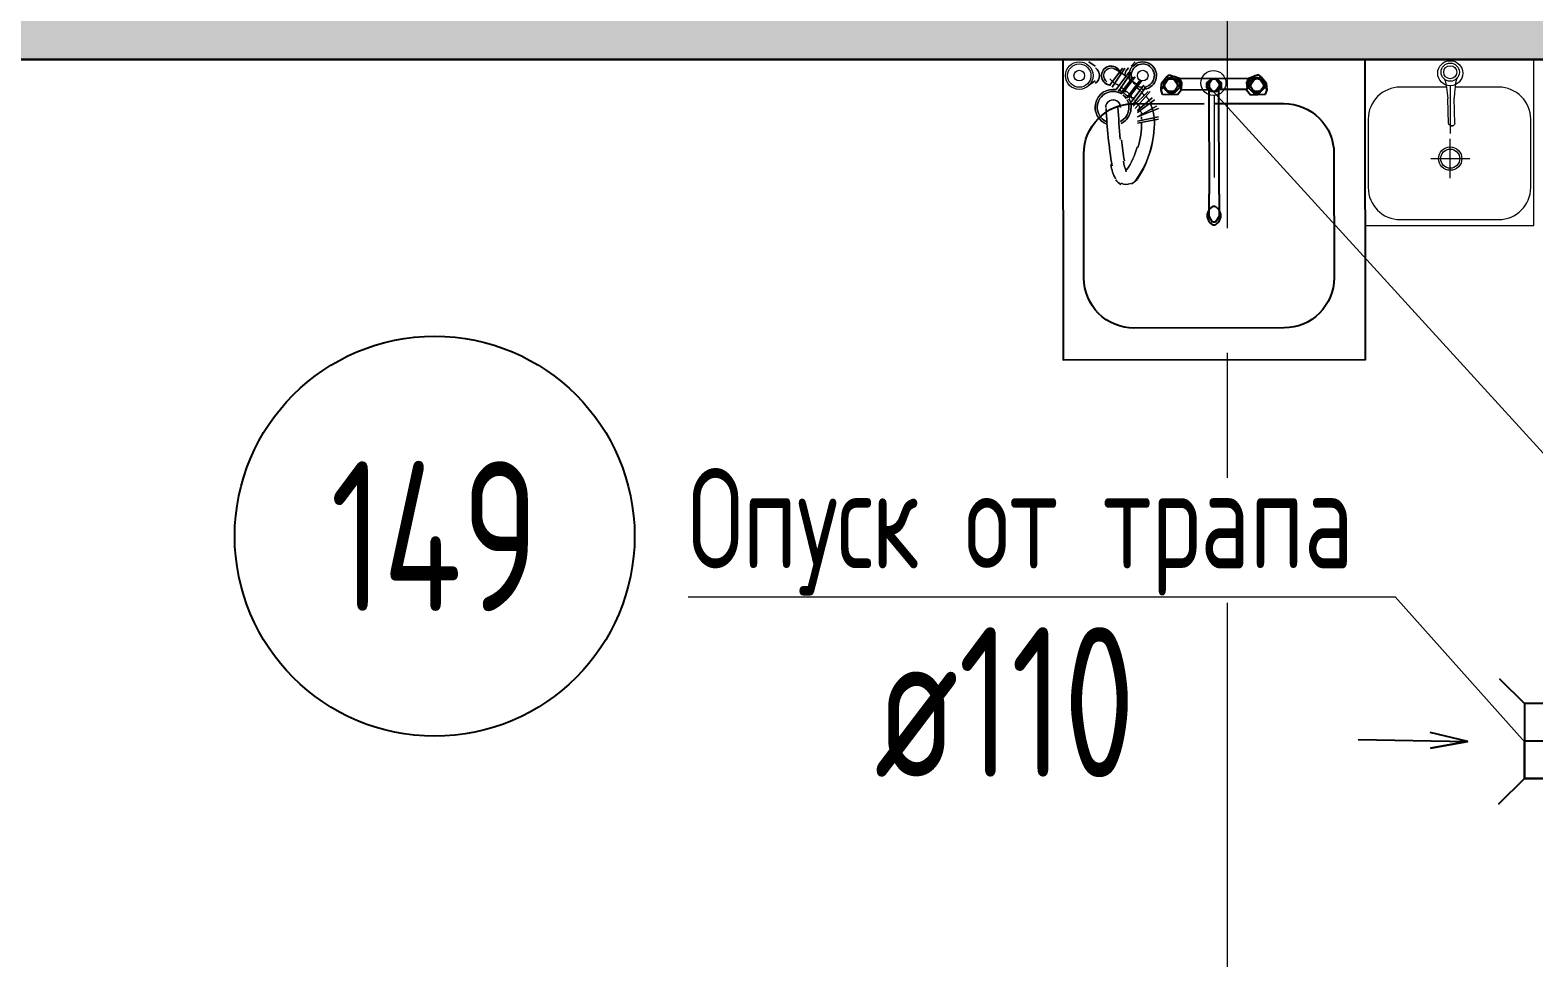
# Model space of a CAD drawing. Header units: millimetres. Extents: x -8689834 to 9419935, y -117443 to 166298.
# Drawn here: x -217628 to -214620, y 107653 to 109509 of the extents above; entities that cross this region are included whole.
import ezdxf
from ezdxf import colors
from ezdxf.entities.mleader import LeaderData, LeaderLine
from ezdxf.enums import TextEntityAlignment as Align
from ezdxf.math import Vec2, Vec3

# ---------------------------------------------------------------- set-up
doc = ezdxf.new("R2010")
doc.units = ezdxf.units.MM
doc.header["$MEASUREMENT"] = 0
doc.linetypes.add('CENTER', pattern=[2, 1.25, -0.25, 0.25, -0.25])
doc.layers.get('0').update_dxf_attribs({"color": 250, "lineweight": 9})
doc.layers.add('АР_Кровля дорожки', color=245, linetype='Continuous')
doc.layers.add('ТХ_ВК_трапы', color=5, linetype='Continuous')
for name, color, linetype, lineweight in [('АР_Маркер экспликации', 239, 'Continuous', 13), ('АР_Номер помещения', 1, 'Continuous', 25), ('АР_Оси', 195, 'Continuous', 9), ('АР_Отметки', 250, 'Continuous', 15), ('АР_Перегородки газоблок', 165, 'Continuous', 30), ('АР_Перегородки газоблок_Штрих', 165, 'Continuous', 5), ('АР_Помещения_площадь', 19, 'Continuous', 9), ('ВК_канализация', 32, 'Continuous', 15), ('ТХ_пищеблок', 30, 'Continuous', 20)]:
    doc.layers.add(name, color=color, linetype=linetype, lineweight=lineweight)
doc.styles.add('ISOCPEUR', font='isocpeur.ttf', dxfattribs={"width": 0.7})
doc.styles.get("Standard").update_dxf_attribs({"font": 'isocpeur.ttf', "width": 0.7})

# ---------------------------------------------------------------- blocks, each defined once
blk = doc.blocks.new('*U48')
at = {"layer": 'АР_Номер помещения', "color": 7}
blk.add_circle((3509.9, -2299.4), 400, dxfattribs=at)
at = {"layer": 'АР_Помещения_площадь', "color": 7}
blk.add_line((4051.7, -3948.3), (3629.4, -3948.3), dxfattribs=at)
at = {"color": 7, "style": 'ISOCPEUR', "width": 0.7, "flags": 1}
blk.add_attdef('КАТЕГОРИЯ', (-499.2, -2092.2), '', height=250, dxfattribs=at)
at = {"layer": 'АР_Номер помещения', "color": 7, "style": 'ISOCPEUR', "width": 0.7}
blk.add_attdef('НОМЕР_ПОМЕЩЕНИЯ', text='', height=300, dxfattribs=at).set_placement((3509.9, -2299.4), align=Align.MIDDLE_CENTER)
at = {"layer": 'АР_Помещения_площадь', "color": 7, "lineweight": 30, "width": 0.7, "flags": 104}
blk.add_attdef('ИМЯ_ПОМЕЩЕНИЯ', text='', height=100, dxfattribs=at).set_placement((157.6, 1217.1), align=Align.MIDDLE_CENTER)
at = {"layer": 'АР_Помещения_площадь', "color": 7, "style": 'ISOCPEUR', "width": 0.7}
blk.add_attdef('ПЛОЩАДЬ_ПОМЕЩЕНИЯ', text='', height=200, dxfattribs=at).set_placement((4056.6, -3701.8), align=Align.MIDDLE_RIGHT)
blk = doc.blocks.new('_DotSmall')
at = {"color": 0, "linetype": 'ByBlock', "const_width": 0.5}
blk.add_lwpolyline([(-0.0625, 0, 1), (0.0625, 0, 1)], format="xyb", close=True, dxfattribs=at)
blk = doc.blocks.new('Трапы с разуклонкой')
at = {"layer": 'ТХ_ВК_трапы'}
blk.add_lwpolyline([(364930.9, 183328), (364980.7, 183277.7), (364980.7, 183127.7), (364930.9, 183078), (364980.7, 183127.7), (365129.9, 183127.7), (365180.9, 183076.7), (365129.9, 183127.7), (365055.3, 183127.7), (365055.3, 183277.7), (364980.7, 183277.7), (365129.9, 183277.7), (365178.9, 183326.7), (365129.9, 183277.7), (365129.9, 183127.7), (365129.9, 183202.7), (364980.7, 183202.7)], dxfattribs=at)
blk.add_lwpolyline([(364930.9, 183328), (364980.7, 183277.7), (364980.7, 183127.7), (364930.9, 183078), (364980.7, 183127.7), (365129.9, 183127.7), (365180.9, 183076.7), (365129.9, 183127.7), (365055.3, 183127.7), (365055.3, 183277.7), (364980.7, 183277.7), (365129.9, 183277.7), (365178.9, 183326.7), (365129.9, 183277.7), (365129.9, 183127.7), (365129.9, 183202.7), (364980.7, 183202.7)], dxfattribs=at)
blk = doc.blocks.new('A$C985b353d')
at = {"layer": 'ТХ_ВК_трапы', "ltscale": 100}
for p, q in [((6.4, 408.7), (2.2, 189.2)), ((2.2, 189.2), (-11.2, 263.5)), ((-11.2, 263.5), (2.2, 189.2)), ((2.2, 189.2), (19.8, 264.3)), ((-407.4, 3.3), (-187.9, -0.9)), ((-187.9, -0.9), (-263, 16.7)), ((192.3, -0.9), (267.4, 16.7)), ((411.8, 3.3), (192.3, -0.9)), ((-187.9, -0.9), (-262.2, -14.3)), ((-262.2, -14.3), (-187.9, -0.9)), ((192.3, -0.9), (266.6, -14.3)), ((266.6, -14.3), (192.3, -0.9)), ((9.7, -190.8), (-3.8, -265.2)), ((-3.8, -265.2), (9.7, -190.8)), ((13.8, -410.3), (9.7, -190.8)), ((9.7, -190.8), (27.3, -265.9))]:
    blk.add_line(p, q, dxfattribs=at)
blk = doc.blocks.new('Подложка')
at = {"layer": 'АР_Перегородки газоблок_Штрих', "ltscale": 100}
h = blk.add_hatch(dxfattribs=at)
h.set_pattern_fill('AR-CONC', scale=30)
h.set_pattern_definition([(50, (0, 0), (215.17805, -18.82564), [22.5, -247.5]), (355, (0, 0), (-41.6254, 225.65764), [18, -198]), (100.45144, (17.93, -1.57), (173.55265, 206.832), [19.12206, -210.34263]), (46.1842, (0, 60), (320.1724, -49.65578), [33.75, -371.25]), (96.63564, (26.68, 55.86), (280.3986, 292.2356), [28.6831, -315.51413]), (351.18416, (0, 60), (280.3986, 292.2356), [27, -297]), (21, (30, 45), (179.07212, -120.78567), [22.5, -247.5]), (326, (30, 45), (72.9946, 217.54501), [18, -198]), (71.45144, (44.92, 34.93), (252.06671, 96.75935), [19.12206, -210.34263]), (37.5, (0, 0), (3.647957, 99.868156), [0, -195.6, 0, -201, 0, -198.75]), (7.5, (0, 0), (78.92086, 118.323514), [0, -114.6, 0, -191.1, 0, -75.75]), (327.5, (-66.9, 0), (160.14673, -6.766462), [0, -75, 0, -234, 0, -310.5]), (317.5, (-96.9, 0), (174.95585, 30.031495), [0, -97.5, 0, -155.4, 0, -220.5])])
h.paths.add_polyline_path([(-212033.9, 110768.7), (-212153.9, 110768.7), (-212153.9, 109570.6), (-217983.9, 109570.6), (-217983.9, 109450.6), (-212153.9, 109450.6), (-212153.9, 108166), (-212033.9, 108166)])
at = {"layer": 'АР_Оси', "color": 7, "linetype": 'CENTER', "ltscale": 1000}
blk.add_line((-215233.9, 134363.2), (-215233.9, 78630.8), dxfattribs=at)
at = {"layer": 'АР_Перегородки газоблок', "color": 7, "ltscale": 100}
blk.add_lwpolyline([(-217983.9, 109450.6), (-212153.9, 109450.6)], dxfattribs=at)
at = {"layer": 'ТХ_пищеблок', "color": 7}
for p, q in [((-214957.5, 109450), (-214957.5, 109118)), ((-214620.5, 109450), (-214957.5, 109450)), ((-214620.5, 109118), (-214620.5, 109450)), ((-214794.9, 109395), (-214887.5, 109395)), ((-214799, 109411.1), (-214797.5, 109407.7)), ((-214799, 109411.1), (-214797.5, 109407.7)), ((-214797.6, 109407.9), (-214796.1, 109402)), ((-214796.1, 109402), (-214794.7, 109394.1)), ((-214794.7, 109394.1), (-214793.5, 109383.8)), ((-214793.5, 109383.8), (-214792.2, 109372.5)), ((-214778.8, 109384.2), (-214779.3, 109372.8)), ((-214777.8, 109395.2), (-214778.8, 109384.2)), ((-214776.9, 109403.2), (-214777.8, 109395.2)), ((-214690.5, 109395), (-214777.8, 109395)), ((-214775.8, 109409.1), (-214776.9, 109403.2)), ((-214774.4, 109412.4), (-214775.8, 109409)), ((-214792.1, 109371.5), (-214792.2, 109372.5)), ((-214792.1, 109371.5), (-214792.2, 109372.5)), ((-214792.1, 109371.4), (-214792.1, 109371.5)), ((-214790.7, 109322.1), (-214792.1, 109371.5)), ((-214778, 109322.4), (-214779.3, 109372.8)), ((-214778, 109322.4), (-214779.3, 109372.8)), ((-214951.5, 109331), (-214951.5, 109194)), ((-214626.5, 109194), (-214626.5, 109331)), ((-214790.4, 109321.1), (-214790.7, 109322.1)), ((-214790.4, 109321.1), (-214790.7, 109322.1)), ((-214789.9, 109320.2), (-214790.4, 109321.1)), ((-214789.9, 109320.2), (-214790.4, 109321.1)), ((-214789.2, 109319.4), (-214789.9, 109320.2)), ((-214788.4, 109318.7), (-214789.2, 109319.4)), ((-214788.4, 109318.7), (-214789.2, 109319.4)), ((-214787.4, 109318.2), (-214788.4, 109318.7)), ((-214787.4, 109318.2), (-214788.4, 109318.7)), ((-214786.4, 109317.8), (-214787.4, 109318.2)), ((-214786.4, 109317.8), (-214787.4, 109318.2)), ((-214786.3, 109317.7), (-214786.8, 109318.1)), ((-214785.5, 109317.4), (-214786.3, 109317.7)), ((-214784.9, 109317.5), (-214786, 109317.7)), ((-214784.9, 109317.5), (-214786, 109317.7)), ((-214784.7, 109317.3), (-214785.5, 109317.4)), ((-214783.8, 109317.5), (-214784.9, 109317.5)), ((-214783.8, 109317.5), (-214784.9, 109317.5)), ((-214783.8, 109317.2), (-214784.7, 109317.3)), ((-214782.7, 109317.6), (-214783.8, 109317.5)), ((-214782.7, 109317.6), (-214783.8, 109317.5)), ((-214783, 109317.3), (-214783.8, 109317.2)), ((-214782.1, 109317.5), (-214783, 109317.3)), ((-214781.7, 109317.9), (-214782.7, 109317.6)), ((-214781.7, 109317.9), (-214782.7, 109317.6)), ((-214781.4, 109317.9), (-214782.1, 109317.5)), ((-214781, 109318.4), (-214782, 109317.9)), ((-214781, 109318.4), (-214782, 109317.9)), ((-214780.9, 109318.2), (-214781.4, 109317.9)), ((-214780.1, 109319), (-214781, 109318.4)), ((-214780.1, 109319), (-214781, 109318.4)), ((-214779.4, 109319.7), (-214780.1, 109319)), ((-214779.4, 109319.7), (-214780.1, 109319)), ((-214778.7, 109320.6), (-214779.4, 109319.7)), ((-214778.3, 109321.5), (-214778.7, 109320.6)), ((-214778, 109322.4), (-214778.3, 109321.5)), ((-214778, 109322.4), (-214778.3, 109321.5)), ((-214787.4, 109213.2), (-214787.5, 109291.5)), ((-214826.2, 109252), (-214747.9, 109252)), ((-214957.5, 109118), (-214620.5, 109118)), ((-214887.5, 109130), (-214690.5, 109130))]:
    blk.add_line(p, q, dxfattribs=at)
at = {"layer": 'ТХ_пищеблок', "color": 7, "linetype": 'ByBlock', "lineweight": -2, "ltscale": 100}
for p, q in [((-215350, 109413.5), (-215366, 109389.5)), ((-215350, 109413.5), (-215366, 109389.5)), ((-215354.1, 109415.5), (-215365, 109402.5)), ((-215354.1, 109415.5), (-215365, 109402.5)), ((-215354.1, 109415.5), (-215349.1, 109419.5)), ((-215354.1, 109415.5), (-215349.1, 109419.5)), ((-215354.1, 109415.5), (-215352, 109412.5)), ((-215354.1, 109415.5), (-215352, 109412.5)), ((-215352, 109412.5), (-215350, 109413.5)), ((-215352, 109412.5), (-215350, 109413.5)), ((-215343.1, 109414.6), (-215350, 109413.5)), ((-215343.1, 109414.6), (-215350, 109413.5)), ((-215349.1, 109419.5), (-215340.1, 109416.6)), ((-215349.1, 109419.5), (-215340.1, 109416.6)), ((-215343.1, 109414.6), (-215342, 109412.6)), ((-215343.1, 109414.6), (-215342, 109412.6)), ((-215329, 109412.6), (-215340.1, 109416.6)), ((-215329, 109412.6), (-215340.1, 109416.6)), ((-215190.9, 109412.7), (-215179.9, 109416.7)), ((-215190.9, 109412.7), (-215179.9, 109416.7)), ((-215170.9, 109419.7), (-215179.9, 109416.7)), ((-215170.9, 109419.7), (-215179.9, 109416.7)), ((-215176.9, 109414.7), (-215177.9, 109412.7)), ((-215176.9, 109414.7), (-215177.9, 109412.7)), ((-215176.9, 109414.7), (-215169.9, 109413.7)), ((-215176.9, 109414.7), (-215169.9, 109413.7)), ((-215165.9, 109415.7), (-215170.9, 109419.7)), ((-215165.9, 109415.7), (-215170.9, 109419.7)), ((-215169.9, 109413.7), (-215153.9, 109389.7)), ((-215167.9, 109412.7), (-215169.9, 109413.7)), ((-215169.9, 109413.7), (-215153.9, 109389.7)), ((-215167.9, 109412.7), (-215169.9, 109413.7)), ((-215165.9, 109415.7), (-215167.9, 109412.7)), ((-215165.9, 109415.7), (-215167.9, 109412.7)), ((-215165.9, 109415.7), (-215154.9, 109402.7)), ((-215165.9, 109415.7), (-215154.9, 109402.7)), ((-215366, 109389.5), (-215365, 109402.5)), ((-215362.9, 109380.5), (-215366, 109389.5)), ((-215362.9, 109380.5), (-215366, 109389.5)), ((-215361, 109403.5), (-215351, 109412.5)), ((-215361, 109403.5), (-215351, 109412.5)), ((-215361, 109403.5), (-215361, 109393.5)), ((-215361, 109403.5), (-215361, 109393.5)), ((-215350.9, 109383.5), (-215361, 109393.5)), ((-215350.9, 109383.5), (-215361, 109393.5)), ((-215351, 109412.5), (-215339, 109412.6)), ((-215351, 109412.5), (-215339, 109412.6)), ((-215338.9, 109383.6), (-215350.9, 109383.5)), ((-215338.9, 109383.6), (-215350.9, 109383.5)), ((-215328, 109392.6), (-215342, 109412.6)), ((-215342, 109412.6), (-215331, 109410.6)), ((-215328, 109392.6), (-215342, 109412.6)), ((-215342, 109412.6), (-215331, 109410.6)), ((-215339, 109412.6), (-215329, 109403.6)), ((-215339, 109412.6), (-215329, 109403.6)), ((-215329, 109393.6), (-215338.9, 109383.6)), ((-215329, 109393.6), (-215338.9, 109383.6)), ((-215325, 109389.6), (-215332.9, 109379.6)), ((-215325, 109389.6), (-215332.9, 109379.6)), ((-215331, 109410.6), (-215326, 109401.6)), ((-215331, 109410.6), (-215326, 109401.6)), ((-215329, 109412.6), (-215190.9, 109412.7)), ((-215329, 109412.6), (-215325, 109403.6)), ((-215329, 109412.6), (-215325, 109403.6)), ((-215329, 109403.6), (-215329, 109393.6)), ((-215329, 109403.6), (-215329, 109393.6)), ((-215326, 109401.6), (-215328, 109392.6)), ((-215326, 109401.6), (-215328, 109392.6)), ((-215328, 109392.6), (-215325, 109389.6)), ((-215328, 109392.6), (-215325, 109389.6)), ((-215325, 109403.6), (-215326, 109392.6)), ((-215325, 109403.6), (-215326, 109392.6)), ((-215325, 109389.6), (-215326, 109392.6)), ((-215325, 109389.6), (-215326, 109392.6)), ((-215325.1, 109389.9), (-215270, 109390)), ((-215265.9, 109410.9), (-215274.9, 109403.9)), ((-215265.9, 109410.9), (-215274.9, 109403.9)), ((-215274.9, 109403.9), (-215274.9, 109393.9)), ((-215274.9, 109403.9), (-215274.9, 109393.9)), ((-215274.9, 109393.9), (-215266, 109386.9)), ((-215274.9, 109393.9), (-215266, 109386.9)), ((-215264.9, 109411.9), (-215271.9, 109404.9)), ((-215264.9, 109411.9), (-215271.9, 109404.9)), ((-215271.9, 109404.9), (-215271.9, 109393.9)), ((-215271.9, 109404.9), (-215271.9, 109393.9)), ((-215271.9, 109393.9), (-215265, 109386.9)), ((-215271.9, 109393.9), (-215265, 109386.9)), ((-215270, 109390), (-215269.8, 109180.9)), ((-215262.9, 109411.9), (-215269.9, 109401.9)), ((-215262.9, 109411.9), (-215269.9, 109401.9)), ((-215269.9, 109401.9), (-215269.9, 109396)), ((-215269.9, 109396), (-215262.9, 109386.9)), ((-215266, 109386.9), (-215254, 109386.8)), ((-215266, 109386.9), (-215254, 109386.8)), ((-215253.9, 109410.8), (-215265.9, 109410.9)), ((-215253.9, 109410.8), (-215265.9, 109410.9)), ((-215254.9, 109411.8), (-215264.9, 109411.9)), ((-215254.9, 109411.8), (-215264.9, 109411.9)), ((-215249.9, 109401.8), (-215256.9, 109411.8)), ((-215249.9, 109401.8), (-215256.9, 109411.8)), ((-215249.9, 109396.1), (-215256.9, 109386.9)), ((-215255, 109386.8), (-215247.9, 109393.8)), ((-215255, 109386.8), (-215247.9, 109393.8)), ((-215247.9, 109404.8), (-215254.9, 109411.8)), ((-215247.9, 109404.8), (-215254.9, 109411.8)), ((-215254, 109386.8), (-215244.9, 109393.8)), ((-215254, 109386.8), (-215244.9, 109393.8)), ((-215244.9, 109403.8), (-215253.9, 109410.8)), ((-215244.9, 109403.8), (-215253.9, 109410.8)), ((-215194.8, 109390.1), (-215250, 109390)), ((-215249.8, 109181), (-215250, 109389.9)), ((-215249.9, 109401.9), (-215249.9, 109396.1)), ((-215247.9, 109393.8), (-215247.9, 109404.8)), ((-215247.9, 109393.8), (-215247.9, 109404.8)), ((-215244.9, 109393.8), (-215244.9, 109403.8)), ((-215244.9, 109393.8), (-215244.9, 109403.8)), ((-215190.9, 109412.7), (-215194.9, 109403.7)), ((-215190.9, 109412.7), (-215194.9, 109403.7)), ((-215194.9, 109403.7), (-215193.9, 109392.7)), ((-215194.9, 109403.7), (-215193.9, 109392.7)), ((-215194.9, 109389.7), (-215193.9, 109392.7)), ((-215191.9, 109392.7), (-215194.9, 109389.7)), ((-215194.9, 109389.7), (-215193.9, 109392.7)), ((-215191.9, 109392.7), (-215194.9, 109389.7)), ((-215194.9, 109389.7), (-215187, 109379.7)), ((-215194.9, 109389.7), (-215187, 109379.7)), ((-215188.9, 109410.7), (-215193.9, 109401.7)), ((-215188.9, 109410.7), (-215193.9, 109401.7)), ((-215193.9, 109401.7), (-215191.9, 109392.7)), ((-215193.9, 109401.7), (-215191.9, 109392.7)), ((-215191.9, 109392.7), (-215177.9, 109412.7)), ((-215191.9, 109392.7), (-215177.9, 109412.7)), ((-215180.9, 109412.7), (-215190.9, 109403.7)), ((-215180.9, 109412.7), (-215190.9, 109403.7)), ((-215190.9, 109403.7), (-215190.9, 109393.7)), ((-215190.9, 109403.7), (-215190.9, 109393.7)), ((-215190.9, 109393.7), (-215181, 109383.7)), ((-215190.9, 109393.7), (-215181, 109383.7)), ((-215177.9, 109412.7), (-215188.9, 109410.7)), ((-215177.9, 109412.7), (-215188.9, 109410.7)), ((-215181, 109383.7), (-215169, 109383.7)), ((-215181, 109383.7), (-215169, 109383.7)), ((-215168.9, 109412.7), (-215180.9, 109412.7)), ((-215168.9, 109412.7), (-215180.9, 109412.7)), ((-215169, 109383.7), (-215158.9, 109393.7)), ((-215169, 109383.7), (-215158.9, 109393.7)), ((-215158.9, 109403.7), (-215168.9, 109412.7)), ((-215158.9, 109403.7), (-215168.9, 109412.7)), ((-215158.9, 109403.7), (-215158.9, 109393.7)), ((-215158.9, 109403.7), (-215158.9, 109393.7)), ((-215157, 109380.7), (-215153.9, 109389.7)), ((-215157, 109380.7), (-215153.9, 109389.7)), ((-215153.9, 109389.7), (-215154.9, 109402.7)), ((-215332.9, 109379.6), (-215362.9, 109380.5)), ((-215332.9, 109379.6), (-215362.9, 109380.5)), ((-215187, 109379.7), (-215157, 109380.7)), ((-215187, 109379.7), (-215157, 109380.7)), ((-215269.7, 109136.9), (-215269.8, 109180.9)), ((-215249.8, 109181), (-215249.7, 109137)), ((-215272.7, 109140.9), (-215268.7, 109150.9)), ((-215268.7, 109150.9), (-215261.7, 109157)), ((-215261.7, 109157), (-215257.7, 109157)), ((-215257.7, 109157), (-215250.7, 109151)), ((-215250.7, 109151), (-215246.7, 109141)), ((-215272.7, 109134.9), (-215272.7, 109140.9)), ((-215268.7, 109124.9), (-215272.7, 109134.9)), ((-215262.7, 109125), (-215269.7, 109136.9)), ((-215261.7, 109119), (-215268.7, 109124.9)), ((-215256.7, 109125), (-215262.7, 109125)), ((-215257.7, 109119), (-215261.7, 109119)), ((-215250.7, 109125), (-215257.7, 109119)), ((-215249.7, 109137), (-215256.7, 109125)), ((-215246.7, 109135), (-215250.7, 109125)), ((-215246.7, 109141), (-215246.7, 109135))]:
    blk.add_line(p, q, dxfattribs=at)
blk.add_lwpolyline([(-214957.5, 109450), (-215562.5, 109449.5), (-215562, 108849.5), (-214957, 108850), (-214957.5, 109450)], dxfattribs=at)
at = {"layer": 'ТХ_пищеблок', "color": 7, "lineweight": 0}
for points in [[(-215497.8, 109437.1), (-215510.5, 109445.6)], [(-215425.8, 109437.1), (-215417.4, 109445.6)], [(-215442.8, 109432.9), (-215468.2, 109399)], [(-215463.9, 109394.8), (-215438.5, 109432.9)], [(-215430.1, 109424.4), (-215455.5, 109390.6)], [(-215451.2, 109386.4), (-215425.8, 109424.4)], [(-215421.6, 109416), (-215447, 109382.1)], [(-215442.8, 109382.1), (-215417.4, 109416)], [(-215497.8, 109407.5), (-215510.5, 109399)], [(-215459.7, 109403.3), (-215468.2, 109411.7), (-215459.7, 109403.3), (-215451.2, 109399)], [(-215438.5, 109390.6), (-215447, 109394.8)], [(-215430.1, 109382.1), (-215434.3, 109386.4), (-215438.5, 109386.4), (-215434.3, 109386.4)], [(-215408.9, 109407.5), (-215434.3, 109373.7)], [(-215430.1, 109373.7), (-215404.7, 109407.5)], [(-215400.5, 109399), (-215425.8, 109365.2)], [(-215421.6, 109361), (-215396.2, 109394.8)], [(-215392, 109386.4), (-215421.6, 109356.7)], [(-215417.4, 109352.5), (-215387.8, 109386.4)], [(-215421.6, 109373.7), (-215425.8, 109373.7), (-215425.8, 109377.9), (-215425.8, 109373.7)], [(-215408.9, 109352.5), (-215408.9, 109356.7), (-215413.1, 109361), (-215417.4, 109365.2), (-215417.4, 109369.4), (-215417.4, 109365.2), (-215413.1, 109361), (-215408.9, 109356.7)], [(-215383.5, 109373.7), (-215413.1, 109348.3)], [(-215413.1, 109344), (-215379.3, 109369.4)], [(-215413.1, 109335.6), (-215370.8, 109352.5), (-215413.1, 109335.6), (-215375.1, 109356.7)], [(-215370.8, 109335.6), (-215413.1, 109327.1)], [(-215413.1, 109322.9), (-215370.8, 109331.3)], [(-215404.7, 109339.8), (-215404.7, 109344), (-215408.9, 109348.3), (-215404.7, 109344)], [(-215404.7, 109331.3), (-215404.7, 109335.6)]]:
    blk.add_lwpolyline(points, close=True, dxfattribs=at)
for points in [[(-215403.7, 109390.6, 3.349514), (-215428.2, 109408.2, -3.349514)], [(-215497, 109402.8, 0.502962), (-215497, 109433.4, -0.502962)], [(-215449.2, 109426.9, 1.639573), (-215468.7, 109399.2, -1.639573)], [(-215448.2, 109424.9, 1.879148), (-215466.5, 109399.1, -1.879148)], [(-215447.1, 109420.1, 0.039911), (-215447.7, 109423.1, -0.039911)], [(-215430.8, 109433.4, 0.232603), (-215438.5, 109418.4, -0.232603)], [(-215426.3, 109409.9, 0.006878), (-215434, 109415.7, -0.006878)], [(-215400, 109395, 2.5734), (-215425.4, 109413.5, -2.5734)], [(-215455.8, 109390.1, 0.921844), (-215473.4, 109320.6, -0.921844)], [(-215444.9, 109381.5, 1.108707), (-215472.8, 109324.8, -1.108707)], [(-215442.6, 109385, 0.071497), (-215452, 109389.2, -0.071497)], [(-215423.9, 109408.9, 0.111571), (-215417.9, 109400.6, -0.111571)], [(-215415.8, 109401.6, 0.006867), (-215423.3, 109407.6, -0.006867)], [(-215408.6, 109389, 0.020071), (-215415.8, 109396.1, -0.020071)], [(-215414.8, 109398.3, 0.121122), (-215404.2, 109394.9, -0.121122)], [(-215399.5, 109378, 0.021049), (-215406.1, 109386.2, -0.021049)], [(-215447, 109354.6, 1.000049), (-215476.6, 109354.6, -1.000049)], [(-215452.2, 109354.6, 0.008531), (-215447.4, 109291, -0.008531)], [(-215447, 109326.6, 0.413779), (-215433.7, 109369.4, -0.413779)], [(-215445.8, 109322.4, 0.423103), (-215430.1, 109371.6, -0.423103)], [(-215435.5, 109372.3, 0.075801), (-215441.9, 109379.4, -0.075801)], [(-215432.4, 109375.3, 0.071236), (-215439.4, 109382.7, -0.071236)], [(-215389.3, 109366.5, 0.030446), (-215394.9, 109376, -0.030446)], [(-215382.8, 109349.9, 0.038822), (-215387.6, 109363.1, -0.038822)], [(-215475.8, 109352.1, 0.030153), (-215463.9, 109237.7, -0.030153)], [(-215412.2, 109274, 0.073497), (-215404.7, 109324.8, -0.073497)], [(-215379.5, 109330.5, 0.043708), (-215381.8, 109346.2, -0.043708)], [(-215445, 109289.4, 0.021688), (-215439.3, 109247.7, -0.021688)], [(-215434.7, 109229.5, 0.086562), (-215413.7, 109275.1, -0.086562)], [(-215466.6, 109240, 0.076793), (-215456.9, 109211.3, -0.076793)], [(-215441.1, 109246.8, 0.048642), (-215435.4, 109225.8, -0.048642)], [(-215456.1, 109209.9, 0.128446), (-215446.5, 109200, -0.128446)], [(-215445.8, 109202.7, 0.263202), (-215427.1, 109202.6, -0.263202)]]:
    blk.add_lwpolyline(points, format="xyb", close=True, dxfattribs=at)
for points in [[(-215456.7, 109430.8, -0.016359), (-215437, 109417.9, 0.016359), (-215458, 109430.5, 1.000109), (-215474.1, 109405.7, -1.000109), (-215456.7, 109430.8)], [(-215413.1, 109211.6, -0.098402), (-215424.9, 109201.3, 0.098402), (-215413.6, 109212.7, 0.153885), (-215379.3, 109328.5, -0.153885), (-215413.1, 109211.6)]]:
    blk.add_lwpolyline(points, format="xyb", dxfattribs=at)
for points in [[(-215438.5, 109432.9), (-215438.5, 109432.9)], [(-215438.5, 109432.9), (-215438.5, 109432.9)], [(-215430.1, 109424.4), (-215430.1, 109424.4)], [(-215430.1, 109424.4), (-215430.1, 109424.4)], [(-215417.4, 109416), (-215417.4, 109416)], [(-215417.4, 109416), (-215417.4, 109416)], [(-215463.9, 109399), (-215463.9, 109399)], [(-215463.9, 109399), (-215463.9, 109399)], [(-215455.5, 109390.6), (-215455.5, 109390.6)], [(-215455.5, 109390.6), (-215455.5, 109390.6)], [(-215408.9, 109407.5), (-215408.9, 109407.5)], [(-215408.9, 109407.5), (-215408.9, 109407.5)], [(-215396.2, 109399), (-215396.2, 109399)], [(-215396.2, 109399), (-215396.2, 109399)], [(-215387.8, 109386.4), (-215387.8, 109386.4)], [(-215387.8, 109386.4), (-215387.8, 109386.4)], [(-215442.8, 109382.1), (-215442.8, 109382.1)], [(-215442.8, 109382.1), (-215442.8, 109382.1)], [(-215434.3, 109373.7), (-215434.3, 109373.7)], [(-215434.3, 109373.7), (-215434.3, 109373.7)], [(-215425.8, 109365.2), (-215425.8, 109365.2)], [(-215425.8, 109365.2), (-215425.8, 109365.2)], [(-215417.4, 109356.7), (-215417.4, 109356.7)], [(-215417.4, 109356.7), (-215417.4, 109356.7)], [(-215379.3, 109373.7), (-215379.3, 109373.7)], [(-215379.3, 109373.7), (-215379.3, 109373.7)], [(-215413.1, 109344), (-215413.1, 109344)], [(-215413.1, 109344), (-215413.1, 109344)], [(-215413.1, 109335.6), (-215413.1, 109335.6)], [(-215413.1, 109335.6), (-215413.1, 109335.6)], [(-215413.1, 109327.1), (-215413.1, 109327.1)], [(-215413.1, 109327.1), (-215413.1, 109327.1)], [(-215375.1, 109352.5), (-215375.1, 109352.5)], [(-215375.1, 109352.5), (-215375.1, 109352.5)], [(-215370.8, 109331.3), (-215370.8, 109331.3)], [(-215370.8, 109331.3), (-215370.8, 109331.3)]]:
    blk.add_lwpolyline(points, dxfattribs=at)
at = {"layer": 'ТХ_пищеблок', "color": 7, "linetype": 'ByBlock', "lineweight": -2, "ltscale": 100}
blk.add_lwpolyline([(-215259.4, 109362.1), (-215120.2, 109362.2, -0.414214), (-215020.1, 109262.3), (-215019.9, 109013.4, -0.414214), (-215119.8, 108913.4), (-215420.1, 108913.1, -0.414214), (-215520.2, 109013), (-215520.4, 109261.8, -0.414214), (-215420.5, 109361.9), (-215279.4, 109362)], format="xyb", dxfattribs=at)
at = {"layer": 'ТХ_пищеблок', "color": 7, "lineweight": 0}
for centre, radius in [((-215529.5, 109418.1), 27.5), ((-215529.5, 109418.1), 27.5), ((-215529.5, 109418.1), 23.3), ((-215529.5, 109418.1), 23.3), ((-215529.5, 109418.1), 10.6), ((-215529.5, 109418.1), 10.6), ((-215402.6, 109418.1), 10.6), ((-215402.6, 109418.1), 10.6)]:
    blk.add_circle(centre, radius, dxfattribs=at)
at = {"layer": 'ТХ_пищеблок', "color": 7}
for radius in [18.3, 13]:
    blk.add_circle((-214787.5, 109425), radius, dxfattribs=at)
at = {"layer": 'ТХ_пищеблок', "color": 7, "linetype": 'ByBlock', "lineweight": -2, "ltscale": 100}
for centre in [(-215346, 109399), (-215346, 109399), (-215173.9, 109399.2), (-215173.9, 109399.2)]:
    blk.add_circle(centre, 13, dxfattribs=at)
at = {"layer": 'ТХ_пищеблок', "color": 7}
for centre, start, end in [((-214887.5, 109331), 90, 180), ((-214690.5, 109331), 0, 90), ((-214887.5, 109194), 180, 270), ((-214690.5, 109194), 270, 0)]:
    blk.add_arc(centre, 64, start, end, dxfattribs=at)
for major_axis in [(-16.5, 16.5), (-13.5, 13.5)]:
    blk.add_ellipse((-214787.5, 109252), major_axis=major_axis, ratio=1, start_param=4.712389, end_param=10.995574, dxfattribs=at)
at = {"layer": 'АР_Маркер экспликации', "color": 7}
ref = blk.add_blockref('*U48', (-220328.9, 110796.1), dxfattribs=at)
ref.add_attrib('НОМЕР_ПОМЕЩЕНИЯ', '149', dxfattribs={"layer": 'АР_Номер помещения', "color": 7, "height": 300, "style": 'ISOCPEUR', "width": 0.7}).set_placement((-216818.9, 108496.6), align=Align.MIDDLE_CENTER)
ref.add_attrib('ПЛОЩАДЬ_ПОМЕЩЕНИЯ', '15.16', dxfattribs={"layer": 'АР_Помещения_площадь', "color": 7, "height": 200, "style": 'ISOCPEUR', "width": 0.7}).set_placement((-216272.2, 107094.3), align=Align.MIDDLE_RIGHT)
at = {"layer": 'АР_Отметки', "color": 7}
ml = blk.add_multileader_mtext('Standard', dxfattribs=at)
ml.set_content('{\\W0.8;-2,730}', color=7, style='ISOCPEUR')
ml.set_leader_properties(color=256, linetype='Continuous', lineweight=-1)
ml.set_arrow_properties(name='DOTSMALL')
ml.build(insert=Vec2(0, 0))
ml.multileader.update_dxf_attribs({"has_text_frame": 1, "text_left_attachment_type": 4, "text_right_attachment_type": 4, "dogleg_length": 100, "arrow_head_size": 180})
ctx = ml.context
ctx.base_point, ctx.char_height, ctx.arrow_head_size, ctx.landing_gap_size, ctx.plane_origin = Vec3(-314791.3, 121809, 0), 250, 180, 50, Vec3(-319449.8, 117956.7, 0)
ctx.left_attachment, ctx.right_attachment = 4, 4
notes = []
notes.append((ctx, [(0, (0, 0, 0), (0, 0), (1, 0), 1, [])]))
ctx.mtext.insert, ctx.mtext.width, ctx.mtext.defined_height, ctx.mtext.line_spacing_style, ctx.mtext.flow_direction = Vec3(-314741.3, 122142.4, 0), 769.989, 343.9, 2, 5
ml = blk.add_multileader_mtext('Standard', dxfattribs=at)
ml.set_content('{\\W0.8;-2,430}', color=7, style='ISOCPEUR')
ml.set_leader_properties(color=256, linetype='Continuous', lineweight=-1)
ml.set_arrow_properties(name='DOTSMALL')
ml.build(insert=Vec2(0, 0))
ml.multileader.update_dxf_attribs({"has_text_frame": 1, "text_left_attachment_type": 4, "text_right_attachment_type": 4, "dogleg_length": 100, "arrow_head_size": 180})
ctx = ml.context
ctx.base_point, ctx.char_height, ctx.arrow_head_size, ctx.landing_gap_size, ctx.plane_origin = Vec3(-301002.2, 120038.6), 250, 180, 50, Vec3(-299949.6, 118383.4)
ctx.left_attachment, ctx.right_attachment = 4, 4
notes.append((ctx, [(0, (0, 0, 0), (0, 0), (1, 0), 1, [])]))
ctx.mtext.insert, ctx.mtext.width, ctx.mtext.line_spacing_style, ctx.mtext.flow_direction = Vec3(-300952.2, 120371.9), 852.697, 2, 5
ml = blk.add_multileader_mtext('Standard', dxfattribs=at)
ml.set_content('{\\W0.8;-2,430}', color=7, style='ISOCPEUR')
ml.set_leader_properties(color=256, linetype='Continuous', lineweight=-1)
ml.set_arrow_properties(name='DOTSMALL')
ml.build(insert=Vec2(0, 0))
ml.multileader.update_dxf_attribs({"has_text_frame": 1, "text_left_attachment_type": 4, "text_right_attachment_type": 4, "dogleg_length": 100, "arrow_head_size": 180})
ctx = ml.context
ctx.base_point, ctx.char_height, ctx.arrow_head_size, ctx.landing_gap_size, ctx.plane_origin = Vec3(-336711.9, 117132.7), 250, 180, 50, Vec3(-335659.2, 115477.5)
ctx.left_attachment, ctx.right_attachment = 4, 4
notes.append((ctx, [(0, (0, 0, 0), (0, 0), (1, 0), 1, [])]))
ctx.mtext.insert, ctx.mtext.width, ctx.mtext.line_spacing_style, ctx.mtext.flow_direction = Vec3(-336661.9, 117466), 852.697, 2, 5
for ctx, leaders in notes:
    for number, flags, end, landing, length, lines in leaders:
        leader = LeaderData()
        leader.index, (leader.has_last_leader_line, leader.has_dogleg_vector, leader.attachment_direction) = number, flags
        leader.last_leader_point, leader.dogleg_vector, leader.dogleg_length = Vec3(end), Vec3(landing), length
        for number, points, colour, breaks in lines:
            line = LeaderLine()
            line.index, line.vertices, line.color, line.breaks = number, Vec3.list(points), colors.encode_raw_color(colour), breaks
            leader.lines.append(line)
        ctx.leaders.append(leader)

msp = doc.modelspace()

# ---------------------------------------------------------------- block references
at = {"layer": 'АР_Кровля дорожки', "color": 7}
msp.add_blockref('Подложка', (0, 0), dxfattribs=at)

# ---------------------------------------------------------------- next in the draw order: linework, layer by layer
at = {"layer": 'ВК_канализация', "color": 18, "lineweight": 13, "ltscale": 500, "true_color": 0x000000, "elevation": 0}
msp.add_lwpolyline([(-215266.4, 109391.4), (-214504, 108556.4), (-212803.7, 108556.4)], dxfattribs=at)
at = {"layer": 'ВК_канализация', "color": 244, "lineweight": 13, "ltscale": 500, "true_color": 0x991b1e}
msp.add_lwpolyline([(-214787.4, 109398), (-214787.4, 109398), (-214787.4, 109302.4)], dxfattribs=at)
at = {"layer": 'ВК_канализация', "color": 30, "lineweight": 13, "ltscale": 500, "true_color": 0xf26722}
msp.add_lwpolyline([(-215259.9, 109378.3), (-215259.9, 109378.3), (-215259.9, 109214)], dxfattribs=at)
at = {"layer": 'ВК_канализация', "color": 18, "lineweight": 13, "ltscale": 500, "true_color": 0x000000}
msp.add_lwpolyline([(-216311.8, 108375.1), (-214897.8, 108375.1), (-214637.2, 108084.2)], dxfattribs=at)
at = {"layer": 'ВК_канализация', "color": 244, "lineweight": 13, "ltscale": 500, "true_color": 0x991b1e}
msp.add_circle((-214787.5, 109423), 25, dxfattribs=at)
at = {"layer": 'ВК_канализация', "color": 30, "lineweight": 13, "ltscale": 500, "true_color": 0xf26722}
msp.add_circle((-215261.1, 109403.3), 25, dxfattribs=at)

# ---------------------------------------------------------------- next in the draw order: block references
at = {"layer": 'ВК_канализация', "color": 7, "ltscale": 500}
msp.add_blockref('A$C985b353d', (-214564.5, 108087), dxfattribs=at)
at = {"layer": 'ВК_канализация', "color": 7, "lineweight": 9, "xscale": -1}
msp.add_blockref('Трапы с разуклонкой', (150490.8, -75115.7), dxfattribs=at)

# ---------------------------------------------------------------- next in the draw order: texts
at = {"layer": 'ВК_канализация', "color": 18, "ltscale": 100, "true_color": 0x000000, "attachment_point": 4, "style": 'ISOCPEUR'}
for s, insert, char_height, width in [('Опуск от трапа', (-216311.8, 108505.1), 200, 5891.51), ('\\pxi-1,l1,t1,5;ø110', (-215939.3, 108164.7), 300, 7500)]:
    msp.add_mtext(s, dxfattribs=dict(at, insert=insert, char_height=char_height, width=width))

doc.saveas('drawing.dxf')
